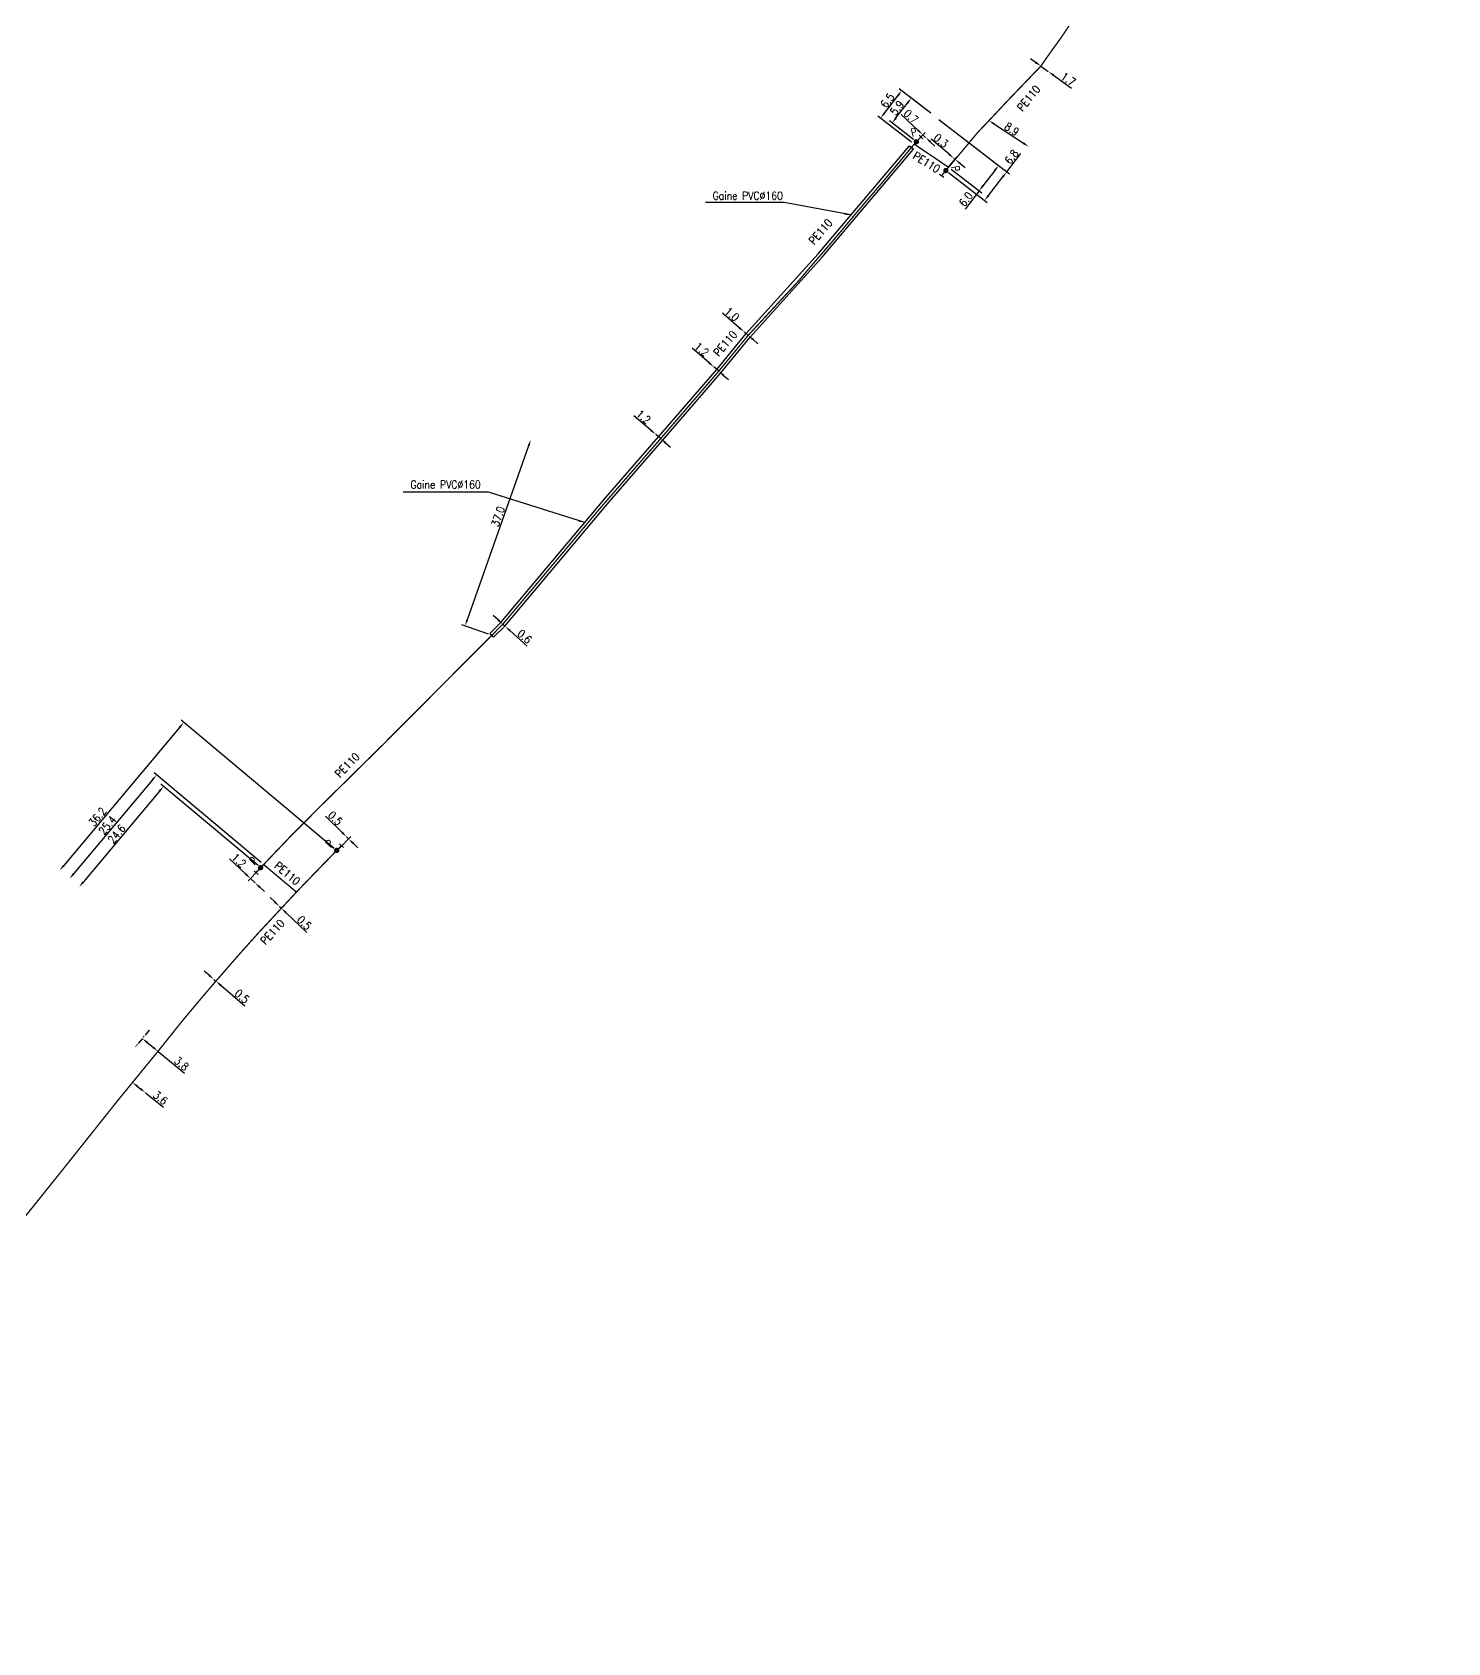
# Model space of a CAD drawing. Header units: millimetres. Extents: x 194012 to 194987, y 156000 to 157000.
# Drawn here: x 194711.5 to 194976.8, y 156503.5 to 156805.5 of the extents above; entities that cross this region are included whole.
import ezdxf
from ezdxf.enums import TextEntityAlignment as Align

# ---------------------------------------------------------------- set-up
doc = ezdxf.new("R2010")
doc.units = ezdxf.units.MM
doc.header["$PDMODE"] = 34
doc.linetypes.add('CENTER', pattern=[2, 1.25, -0.25, 0.25, -0.25])
doc.layers.get('0').update_dxf_attribs({"linetype": 'CONTINUOUS'})
doc.layers.get('Defpoints').update_dxf_attribs({"linetype": 'CONTINUOUS'})
for name, color, linetype in [('G_120', 4, 'CONTINUOUS'), ('G_300', 7, 'CONTINUOUS'), ('G_340', 7, 'CONTINUOUS'), ('G_400', 7, 'CONTINUOUS')]:
    doc.layers.add(name, color=color, linetype=linetype)
doc.styles.add('G_ROMANS', font='ROMANS.SHX', dxfattribs={"width": 0.75})
doc.styles.get("Standard").update_dxf_attribs({"font": 'romans.shx', "width": 0.85})
doc.linetypes.add('G_TYPB_PE', pattern='A,5,-0.3,["o",Standard,S=1.5,R=0,X=0,Y=-0.5],-1.65', length=6.95)
doc.dimstyles.get("Standard").update_dxf_attribs({"dimtxt": 1.5, "dimasz": 1.2, "dimexe": 0.625, "dimexo": 0.625, "dimgap": 0.25, "dimtad": 1, "dimdec": 1, "dimzin": 0, "dimdsep": 46, "dimtxsty": 'Standard', "dimcen": -0.5, "dimadec": 0, "dimazin": 0, "dimtfac": 1, "dimtdec": 1, "dimtmove": 0, "dimatfit": 3, "dimfxl": 1, "dimtolj": 1, "dimtzin": 0, "dimarcsym": 0})

# ---------------------------------------------------------------- blocks, each defined once
blk = doc.blocks.new('G_300_12')
at = {"color": 0, "linetype": 'Continuous', "const_width": 0.497, "flags": 128}
blk.add_lwpolyline([(-0.21, 0, 1), (0.29, 0, 1)], format="xyb", close=True, dxfattribs=at)
at = {"color": 0, "linetype": 'Continuous', "style": 'G_ROMANS', "width": 0.75}
blk.add_text('P', height=1.5, dxfattribs=at).set_placement((0.04, 1.85), align=Align.MIDDLE)
at = {"color": 0, "linetype": 'Continuous', "style": 'G_ROMANS', "width": 0.75, "flags": 3}
for tag, p in [('DEF_COUP', (0, -12.5)), ('DEF_LEG', (0, -10)), ('DEF_TYPE', (0, -15))]:
    blk.add_attdef(tag, text='', height=1.2, dxfattribs=at).set_placement(p, align=Align.MIDDLE)
blk = doc.blocks.new('*D38')
at = {"layer": 'Defpoints', "color": 0, "linetype": 'Continuous'}
for p in [(194900.52, 156799.12), (194901.9, 156798.13), (194901.9, 156798.13)]:
    blk.add_point(p, dxfattribs=at)
at = {"layer": 'G_120', "color": 0, "linetype": 'Continuous', "lineweight": -2}
for p, q in [((194899.54, 156799.81), (194898.56, 156800.51)), ((194900.52, 156799.12), (194901.9, 156798.13)), ((194902.88, 156797.43), (194906.29, 156795))]:
    blk.add_line(p, q, dxfattribs=at)
at = {"layer": 'G_120', "color": 0, "linetype": 'Continuous'}
for points in [[(194899.66, 156799.98), (194899.42, 156799.65), (194900.52, 156799.12)], [(194902.99, 156797.59), (194902.76, 156797.27), (194901.9, 156798.13)]]:
    blk.add_solid(points, dxfattribs=at)
at = {"layer": 'G_120', "color": 0, "linetype": 'Continuous', "insert": (194905.65, 156796.68), "char_height": 1.5, "attachment_point": 5, "rotation": 324.4887}
blk.add_mtext('\\A1;1.7', dxfattribs=at)
blk = doc.blocks.new('*D39')
at = {"layer": 'Defpoints', "color": 0, "linetype": 'Continuous'}
for p in [(194890.8, 156788.91), (194898.24, 156784.02), (194898.24, 156784.02)]:
    blk.add_point(p, dxfattribs=at)
at = {"layer": 'G_120', "color": 0, "linetype": 'Continuous', "lineweight": -2}
blk.add_line((194891.8, 156788.25), (194897.24, 156784.68), dxfattribs=at)
at = {"layer": 'G_120', "color": 0, "linetype": 'Continuous'}
for points in [[(194891.91, 156788.41), (194891.69, 156788.08), (194890.8, 156788.91)], [(194897.35, 156784.85), (194897.13, 156784.51), (194898.24, 156784.02)]]:
    blk.add_solid(points, dxfattribs=at)
at = {"layer": 'G_120', "color": 0, "linetype": 'Continuous', "insert": (194895.07, 156787.3), "char_height": 1.5, "attachment_point": 5, "rotation": 326.7093}
blk.add_mtext('\\A1;8.9', dxfattribs=at)
blk = doc.blocks.new('*D40')
at = {"layer": 'Defpoints', "color": 0, "linetype": 'Continuous'}
for p in [(194876.24, 156793.12), (194880.42, 156789.89), (194877.19, 156784.93)]:
    blk.add_point(p, dxfattribs=at)
at = {"layer": 'G_300', "color": 0, "linetype": 'Continuous', "lineweight": -2}
for p, q in [((194873.36, 156789.4), (194875.5, 156792.17)), ((194879.92, 156790.27), (194875.74, 156793.5)), ((194876.69, 156785.31), (194872.14, 156788.83))]:
    blk.add_line(p, q, dxfattribs=at)
at = {"layer": 'G_300', "color": 0, "linetype": 'Continuous'}
for points in [[(194875.34, 156792.29), (194875.66, 156792.05), (194876.24, 156793.12)], [(194873.21, 156789.52), (194873.52, 156789.28), (194872.63, 156788.45)]]:
    blk.add_solid(points, dxfattribs=at)
at = {"layer": 'G_300', "color": 0, "linetype": 'Continuous', "insert": (194873.56, 156791.28), "char_height": 1.5, "attachment_point": 5, "rotation": 52.3378}
blk.add_mtext('\\A1;5.9', dxfattribs=at)
blk = doc.blocks.new('*D41')
at = {"layer": 'Defpoints', "color": 0, "linetype": 'Continuous'}
for p in [(194874.44, 156794.51), (194879.89, 156790.3), (194876.78, 156784.49)]:
    blk.add_point(p, dxfattribs=at)
at = {"layer": 'G_120', "color": 0, "linetype": 'Continuous', "lineweight": -2}
for p, q in [((194879.39, 156790.68), (194873.95, 156794.89)), ((194871.2, 156790.31), (194873.71, 156793.56)), ((194876.28, 156784.87), (194869.98, 156789.74))]:
    blk.add_line(p, q, dxfattribs=at)
at = {"layer": 'G_120', "color": 0, "linetype": 'Continuous'}
for points in [[(194873.55, 156793.68), (194873.87, 156793.43), (194874.44, 156794.51)], [(194871.04, 156790.43), (194871.36, 156790.19), (194870.47, 156789.36)]]:
    blk.add_solid(points, dxfattribs=at)
at = {"layer": 'G_120', "color": 0, "linetype": 'Continuous', "insert": (194871.76, 156792.66), "char_height": 1.5, "attachment_point": 5, "rotation": 52.3378}
blk.add_mtext('\\A1;6.5', dxfattribs=at)
blk = doc.blocks.new('*D42')
at = {"layer": 'Defpoints', "color": 0, "linetype": 'Continuous'}
for p in [(194880.93, 156789.5), (194882.7, 156779.54), (194894.13, 156779.31)]:
    blk.add_point(p, dxfattribs=at)
at = {"layer": 'G_300', "color": 0, "linetype": 'Continuous', "lineweight": -2}
for p, q in [((194881.42, 156789.12), (194894.62, 156778.93)), ((194894.13, 156779.31), (194896.76, 156782.72)), ((194883.2, 156779.16), (194890.47, 156773.54)), ((194890.71, 156774.88), (194893.4, 156778.36))]:
    blk.add_line(p, q, dxfattribs=at)
at = {"layer": 'G_300', "color": 0, "linetype": 'Continuous'}
for points in [[(194893.24, 156778.48), (194893.55, 156778.24), (194894.13, 156779.31)], [(194890.55, 156775), (194890.87, 156774.75), (194889.97, 156773.93)]]:
    blk.add_solid(points, dxfattribs=at)
at = {"layer": 'G_300', "color": 0, "linetype": 'Continuous', "insert": (194895.02, 156782.1), "char_height": 1.5, "attachment_point": 5, "rotation": 52.3378}
blk.add_mtext('\\A1;6.8', dxfattribs=at)
blk = doc.blocks.new('*D43')
at = {"layer": 'Defpoints', "color": 0, "linetype": 'Continuous'}
for p in [(194880.91, 156789.51), (194883.22, 156780.15), (194892.6, 156780.49)]:
    blk.add_point(p, dxfattribs=at)
at = {"layer": 'G_120', "color": 0, "linetype": 'Continuous', "lineweight": -2}
for p, q in [((194881.41, 156789.13), (194893.1, 156780.11)), ((194883.71, 156779.77), (194889.43, 156775.36)), ((194891.87, 156779.54), (194889.67, 156776.69)), ((194888.94, 156775.74), (194886.3, 156772.33))]:
    blk.add_line(p, q, dxfattribs=at)
at = {"layer": 'G_120', "color": 0, "linetype": 'Continuous'}
for points in [[(194891.71, 156779.66), (194892.03, 156779.42), (194892.6, 156780.49)], [(194889.51, 156776.81), (194889.83, 156776.57), (194888.94, 156775.74)]]:
    blk.add_solid(points, dxfattribs=at)
at = {"layer": 'G_120', "color": 0, "linetype": 'Continuous', "insert": (194886.46, 156774.17), "char_height": 1.5, "attachment_point": 5, "rotation": 52.3378}
blk.add_mtext('\\A1;6.0', dxfattribs=at)
blk = doc.blocks.new('*D44')
at = {"layer": 'Defpoints', "color": 0, "linetype": 'Continuous'}
for p in [(194882.7, 156779.54), (194884.22, 156781.83), (194884.22, 156781.83)]:
    blk.add_point(p, dxfattribs=at)
at = {"layer": 'G_300', "color": 0, "linetype": 'Continuous', "lineweight": -2}
for p, q in [((194883.3, 156782.6), (194879.94, 156785.4)), ((194883.1, 156780.02), (194884.85, 156782.12)), ((194884.46, 156781.64), (194884.22, 156781.83)), ((194885.38, 156780.87), (194886.3, 156780.11))]:
    blk.add_line(p, q, dxfattribs=at)
at = {"layer": 'G_300', "color": 0, "linetype": 'Continuous'}
for points in [[(194883.43, 156782.75), (194883.17, 156782.45), (194884.22, 156781.83)], [(194885.51, 156781.03), (194885.25, 156780.72), (194884.46, 156781.64)]]:
    blk.add_solid(points, dxfattribs=at)
at = {"layer": 'G_300', "color": 0, "linetype": 'Continuous', "insert": (194881.8, 156785.15), "char_height": 1.5, "attachment_point": 5, "rotation": 320.2351}
blk.add_mtext('\\A1;0.3', dxfattribs=at)
blk = doc.blocks.new('*D45')
at = {"layer": 'Defpoints', "color": 0, "linetype": 'Continuous'}
for p in [(194878.91, 156785.76), (194878.91, 156785.76), (194877.19, 156784.93)]:
    blk.add_point(p, dxfattribs=at)
at = {"layer": 'G_300', "color": 0, "linetype": 'Continuous', "lineweight": -2}
for p, q in [((194877.52, 156787.05), (194874.33, 156790.03)), ((194877.61, 156785.39), (194878.83, 156786.69)), ((194878.91, 156785.76), (194878.4, 156786.23)), ((194879.79, 156784.94), (194880.67, 156784.12))]:
    blk.add_line(p, q, dxfattribs=at)
at = {"layer": 'G_300', "color": 0, "linetype": 'Continuous'}
for points in [[(194877.66, 156787.2), (194877.39, 156786.91), (194878.4, 156786.23)], [(194879.93, 156785.08), (194879.65, 156784.79), (194878.91, 156785.76)]]:
    blk.add_solid(points, dxfattribs=at)
at = {"layer": 'G_300', "color": 0, "linetype": 'Continuous', "insert": (194876.17, 156789.68), "char_height": 1.5, "attachment_point": 5, "rotation": 316.9952}
blk.add_mtext('\\A1;0.7', dxfattribs=at)
blk = doc.blocks.new('G_340_07')
at = {"color": 0, "linetype": 'Continuous', "const_width": 0.25, "flags": 128}
blk.add_lwpolyline([(0, 0), (1.25, 0)], dxfattribs=at)
at = {"color": 0, "linetype": 'Continuous', "flags": 128}
blk.add_lwpolyline([(1.25, -0.5), (1.25, 0.5)], dxfattribs=at)
at = {"color": 0, "linetype": 'Continuous', "style": 'G_ROMANS', "width": 0.75, "flags": 3}
for tag, p in [('DEF_LEG', (0, -5)), ('DEF_COUP', (0, -7.5)), ('DEF_TYPE', (0, -10))]:
    blk.add_attdef(tag, text='', height=1.2, dxfattribs=at).set_placement(p, align=Align.MIDDLE)
blk = doc.blocks.new('*D46')
at = {"layer": 'Defpoints', "color": 0, "linetype": 'Continuous'}
for p in [(194844.9, 156749.3), (194844.9, 156749.3), (194845.66, 156748.64)]:
    blk.add_point(p, dxfattribs=at)
at = {"layer": 'G_120', "color": 0, "linetype": 'Continuous', "lineweight": -2}
for p, q in [((194843.99, 156750.08), (194840.82, 156752.81)), ((194845.66, 156748.64), (194844.9, 156749.3)), ((194846.57, 156747.86), (194847.48, 156747.08))]:
    blk.add_line(p, q, dxfattribs=at)
at = {"layer": 'G_120', "color": 0, "linetype": 'Continuous'}
for points in [[(194844.12, 156750.23), (194843.86, 156749.93), (194844.9, 156749.3)], [(194846.7, 156748.01), (194846.44, 156747.71), (194845.66, 156748.64)]]:
    blk.add_solid(points, dxfattribs=at)
at = {"layer": 'G_120', "color": 0, "linetype": 'Continuous', "insert": (194842.6, 156752.59), "char_height": 1.5, "attachment_point": 5, "rotation": 319.2711}
blk.add_mtext('\\A1;1.0', dxfattribs=at)
blk = doc.blocks.new('*D47')
at = {"layer": 'Defpoints', "color": 0, "linetype": 'Continuous'}
for p in [(194839.23, 156742.71), (194839.23, 156742.71), (194840.14, 156741.93)]:
    blk.add_point(p, dxfattribs=at)
at = {"layer": 'G_120', "color": 0, "linetype": 'Continuous', "lineweight": -2}
for p, q in [((194838.32, 156743.49), (194835.14, 156746.23)), ((194840.14, 156741.93), (194839.23, 156742.71)), ((194841.05, 156741.14), (194841.96, 156740.36))]:
    blk.add_line(p, q, dxfattribs=at)
at = {"layer": 'G_120', "color": 0, "linetype": 'Continuous'}
for points in [[(194838.45, 156743.64), (194838.19, 156743.34), (194839.23, 156742.71)], [(194841.18, 156741.29), (194840.92, 156740.99), (194840.14, 156741.93)]]:
    blk.add_solid(points, dxfattribs=at)
at = {"layer": 'G_120', "color": 0, "linetype": 'Continuous', "insert": (194836.93, 156746.01), "char_height": 1.5, "attachment_point": 5, "rotation": 319.2711}
blk.add_mtext('\\A1;1.2', dxfattribs=at)
blk = doc.blocks.new('*D48')
at = {"layer": 'Defpoints', "color": 0, "linetype": 'Continuous'}
for p in [(194828.34, 156730.06), (194828.34, 156730.06), (194829.25, 156729.28)]:
    blk.add_point(p, dxfattribs=at)
at = {"layer": 'G_120', "color": 0, "linetype": 'Continuous', "lineweight": -2}
for p, q in [((194827.43, 156730.84), (194824.25, 156733.58)), ((194829.25, 156729.28), (194828.34, 156730.06)), ((194830.16, 156728.49), (194831.07, 156727.71))]:
    blk.add_line(p, q, dxfattribs=at)
at = {"layer": 'G_120', "color": 0, "linetype": 'Continuous'}
for points in [[(194827.56, 156731), (194827.3, 156730.69), (194828.34, 156730.06)], [(194830.29, 156728.65), (194830.03, 156728.34), (194829.25, 156729.28)]]:
    blk.add_solid(points, dxfattribs=at)
at = {"layer": 'G_120', "color": 0, "linetype": 'Continuous', "insert": (194826.04, 156733.36), "char_height": 1.5, "attachment_point": 5, "rotation": 319.2711}
blk.add_mtext('\\A1;1.2', dxfattribs=at)
blk = doc.blocks.new('*D49')
at = {"layer": 'Defpoints', "color": 0, "linetype": 'Continuous'}
for p in [(194799.67, 156694.49), (194800.11, 156694.09), (194800.11, 156694.09)]:
    blk.add_point(p, dxfattribs=at)
at = {"layer": 'G_120', "color": 0, "linetype": 'Continuous', "lineweight": -2}
for p, q in [((194798.77, 156695.29), (194797.88, 156696.09)), ((194799.67, 156694.49), (194800.11, 156694.09)), ((194801.01, 156693.29), (194804.26, 156690.37))]:
    blk.add_line(p, q, dxfattribs=at)
at = {"layer": 'G_120', "color": 0, "linetype": 'Continuous'}
for points in [[(194798.91, 156695.44), (194798.64, 156695.14), (194799.67, 156694.49)], [(194801.14, 156693.43), (194800.87, 156693.14), (194800.11, 156694.09)]]:
    blk.add_solid(points, dxfattribs=at)
at = {"layer": 'G_120', "color": 0, "linetype": 'Continuous', "insert": (194803.75, 156692.17), "char_height": 1.5, "attachment_point": 5, "rotation": 318.1576}
blk.add_mtext('\\A1;0.6', dxfattribs=at)
blk = doc.blocks.new('*D50')
at = {"layer": 'Defpoints', "color": 0, "linetype": 'Continuous'}
for p in [(194754.28, 156648.85), (194720.28, 156645.24), (194720.28, 156645.24)]:
    blk.add_point(p, dxfattribs=at)
at = {"layer": 'G_300', "color": 0, "linetype": 'Continuous', "lineweight": -2}
for p, q in [((194753.8, 156649.25), (194735.6, 156664.5)), ((194735.31, 156663.18), (194721.05, 156646.16))]:
    blk.add_line(p, q, dxfattribs=at)
at = {"layer": 'G_300', "color": 0, "linetype": 'Continuous'}
for points in [[(194735.16, 156663.31), (194735.47, 156663.05), (194736.08, 156664.1)], [(194720.9, 156646.29), (194721.21, 156646.03), (194720.28, 156645.24)]]:
    blk.add_solid(points, dxfattribs=at)
at = {"layer": 'G_300', "color": 0, "linetype": 'Continuous', "insert": (194727.29, 156655.16), "char_height": 1.5, "attachment_point": 5, "rotation": 50.0366}
blk.add_mtext('\\A1;24.6', dxfattribs=at)
blk = doc.blocks.new('*D51')
at = {"layer": 'Defpoints', "color": 0, "linetype": 'Continuous'}
for p in [(194754.83, 156649.43), (194718.46, 156646.77), (194718.46, 156646.77)]:
    blk.add_point(p, dxfattribs=at)
at = {"layer": 'G_120', "color": 0, "linetype": 'Continuous', "lineweight": -2}
for p, q in [((194734, 156665.32), (194719.23, 156647.69)), ((194754.35, 156649.83), (194734.29, 156666.64))]:
    blk.add_line(p, q, dxfattribs=at)
at = {"layer": 'G_120', "color": 0, "linetype": 'Continuous'}
for points in [[(194733.85, 156665.45), (194734.15, 156665.19), (194734.77, 156666.24)], [(194719.07, 156647.82), (194719.38, 156647.57), (194718.46, 156646.77)]]:
    blk.add_solid(points, dxfattribs=at)
at = {"layer": 'G_120', "color": 0, "linetype": 'Continuous', "insert": (194725.55, 156656.8), "char_height": 1.5, "attachment_point": 5, "rotation": 50.0366}
blk.add_mtext('\\A1;25.4', dxfattribs=at)
blk = doc.blocks.new('*D52')
at = {"layer": 'Defpoints', "color": 0, "linetype": 'Continuous'}
for p in [(194768.56, 156652.01), (194716.6, 156648.32), (194716.6, 156648.32)]:
    blk.add_point(p, dxfattribs=at)
at = {"layer": 'G_300', "color": 0, "linetype": 'Continuous', "lineweight": -2}
for p, q in [((194768.08, 156652.42), (194739.38, 156676.47)), ((194739.08, 156675.15), (194717.37, 156649.24))]:
    blk.add_line(p, q, dxfattribs=at)
at = {"layer": 'G_300', "color": 0, "linetype": 'Continuous'}
for points in [[(194738.93, 156675.28), (194739.24, 156675.02), (194739.86, 156676.07)], [(194717.22, 156649.37), (194717.53, 156649.12), (194716.6, 156648.32)]]:
    blk.add_solid(points, dxfattribs=at)
at = {"layer": 'G_300', "color": 0, "linetype": 'Continuous', "insert": (194723.71, 156658.36), "char_height": 1.5, "attachment_point": 5, "rotation": 50.0366}
blk.add_mtext('\\A1;36.2', dxfattribs=at)
blk = doc.blocks.new('*D53')
at = {"layer": 'Defpoints', "color": 0, "linetype": 'Continuous'}
for p in [(194770.4, 156654.6), (194770.4, 156654.6), (194768.56, 156652.01)]:
    blk.add_point(p, dxfattribs=at)
at = {"layer": 'G_300', "color": 0, "linetype": 'Continuous', "lineweight": -2}
for p, q in [((194769.54, 156655.44), (194766.41, 156658.5)), ((194769, 156652.46), (194771.19, 156654.7)), ((194770.75, 156654.25), (194770.4, 156654.6)), ((194771.61, 156653.42), (194772.47, 156652.58))]:
    blk.add_line(p, q, dxfattribs=at)
at = {"layer": 'G_300', "color": 0, "linetype": 'Continuous'}
for points in [[(194769.68, 156655.59), (194769.4, 156655.3), (194770.4, 156654.6)], [(194771.75, 156653.56), (194771.47, 156653.27), (194770.75, 156654.25)]]:
    blk.add_solid(points, dxfattribs=at)
at = {"layer": 'G_300', "color": 0, "linetype": 'Continuous', "insert": (194768.25, 156658.11), "char_height": 1.5, "attachment_point": 5, "rotation": 315.6335}
blk.add_mtext('\\A1;0.5', dxfattribs=at)
blk = doc.blocks.new('*D54')
at = {"layer": 'Defpoints', "color": 0, "linetype": 'Continuous'}
for p in [(194754.28, 156648.85), (194753.25, 156645.99), (194753.25, 156645.99)]:
    blk.add_point(p, dxfattribs=at)
at = {"layer": 'G_300', "color": 0, "linetype": 'Continuous', "lineweight": -2}
for p, q in [((194751.49, 156647.63), (194748.43, 156650.48)), ((194753.85, 156648.39), (194751.95, 156646.35)), ((194753.25, 156645.99), (194752.37, 156646.81)), ((194754.13, 156645.17), (194755.01, 156644.36))]:
    blk.add_line(p, q, dxfattribs=at)
at = {"layer": 'G_300', "color": 0, "linetype": 'Continuous'}
for points in [[(194751.63, 156647.77), (194751.36, 156647.48), (194752.37, 156646.81)], [(194754.27, 156645.32), (194753.99, 156645.03), (194753.25, 156645.99)]]:
    blk.add_solid(points, dxfattribs=at)
at = {"layer": 'G_300', "color": 0, "linetype": 'Continuous', "insert": (194750.2, 156650.2), "char_height": 1.5, "attachment_point": 5, "rotation": 317.0388}
blk.add_mtext('\\A1;1.2', dxfattribs=at)
blk = doc.blocks.new('*D55')
at = {"layer": 'Defpoints', "color": 0, "linetype": 'Continuous'}
for p in [(194757.8, 156641.58), (194757.8, 156641.58), (194758.16, 156641.23)]:
    blk.add_point(p, dxfattribs=at)
at = {"layer": 'G_120', "color": 0, "linetype": 'Continuous', "lineweight": -2}
for p, q in [((194756.93, 156642.41), (194756.07, 156643.24)), ((194757.37, 156641.13), (194757.37, 156641.13)), ((194757.8, 156641.58), (194758.16, 156641.23)), ((194759.03, 156640.4), (194762.92, 156636.69))]:
    blk.add_line(p, q, dxfattribs=at)
at = {"layer": 'G_120', "color": 0, "linetype": 'Continuous'}
for points in [[(194757.07, 156642.55), (194756.79, 156642.26), (194757.8, 156641.58)], [(194759.17, 156640.55), (194758.89, 156640.26), (194758.16, 156641.23)]]:
    blk.add_solid(points, dxfattribs=at)
at = {"layer": 'G_120', "color": 0, "linetype": 'Continuous', "insert": (194762.46, 156638.51), "char_height": 1.5, "attachment_point": 5, "rotation": 316.2747}
blk.add_mtext('\\A1;0.5', dxfattribs=at)
blk = doc.blocks.new('*D56')
at = {"layer": 'Defpoints', "color": 0, "linetype": 'Continuous'}
for p in [(194745.51, 156627.9), (194745.51, 156627.9), (194745.89, 156627.57)]:
    blk.add_point(p, dxfattribs=at)
at = {"layer": 'G_120', "color": 0, "linetype": 'Continuous', "lineweight": -2}
for p, q in [((194744.6, 156628.68), (194743.69, 156629.46)), ((194745.51, 156627.9), (194745.89, 156627.57)), ((194746.8, 156626.79), (194751.33, 156622.93))]:
    blk.add_line(p, q, dxfattribs=at)
at = {"layer": 'G_120', "color": 0, "linetype": 'Continuous'}
for points in [[(194744.73, 156628.83), (194744.47, 156628.53), (194745.51, 156627.9)], [(194746.93, 156626.95), (194746.67, 156626.64), (194745.89, 156627.57)]]:
    blk.add_solid(points, dxfattribs=at)
at = {"layer": 'G_120', "color": 0, "linetype": 'Continuous', "insert": (194750.78, 156624.72), "char_height": 1.5, "attachment_point": 5, "rotation": 319.4975}
blk.add_mtext('\\A1;0.5', dxfattribs=at)
blk = doc.blocks.new('*D57')
at = {"layer": 'Defpoints', "color": 0, "linetype": 'Continuous'}
for p in [(194732.11, 156616.82), (194732.11, 156616.82), (194735.04, 156614.41)]:
    blk.add_point(p, dxfattribs=at)
at = {"layer": 'G_120', "color": 0, "linetype": 'Continuous', "lineweight": -2}
for p, q in [((194733.03, 156616.06), (194734.12, 156615.17)), ((194735.04, 156614.41), (194740.03, 156610.31))]:
    blk.add_line(p, q, dxfattribs=at)
at = {"layer": 'G_120', "color": 0, "linetype": 'Continuous'}
for points in [[(194733.16, 156616.22), (194732.91, 156615.91), (194732.11, 156616.82)], [(194734.24, 156615.33), (194733.99, 156615.02), (194735.04, 156614.41)]]:
    blk.add_solid(points, dxfattribs=at)
at = {"layer": 'G_120', "color": 0, "linetype": 'Continuous', "insert": (194739.44, 156612.09), "char_height": 1.5, "attachment_point": 5, "rotation": 320.5988}
blk.add_mtext('\\A1;3.8', dxfattribs=at)
blk = doc.blocks.new('*D58')
at = {"layer": 'Defpoints', "color": 0, "linetype": 'Continuous'}
for p in [(194730.26, 156608.58), (194732.69, 156606.65), (194732.69, 156606.65)]:
    blk.add_point(p, dxfattribs=at)
at = {"layer": 'G_120', "color": 0, "linetype": 'Continuous', "lineweight": -2}
for p, q in [((194731.2, 156607.83), (194731.75, 156607.4)), ((194732.69, 156606.65), (194736.1, 156603.92))]:
    blk.add_line(p, q, dxfattribs=at)
at = {"layer": 'G_120', "color": 0, "linetype": 'Continuous'}
for points in [[(194731.33, 156607.99), (194731.08, 156607.68), (194730.26, 156608.58)], [(194731.87, 156607.55), (194731.62, 156607.24), (194732.69, 156606.65)]]:
    blk.add_solid(points, dxfattribs=at)
at = {"layer": 'G_120', "color": 0, "linetype": 'Continuous', "insert": (194735.49, 156605.69), "char_height": 1.5, "attachment_point": 5, "rotation": 321.3456}
blk.add_mtext('\\A1;3.6', dxfattribs=at)
blk = doc.blocks.new('*D200')
at = {"layer": 'Defpoints', "color": 0, "linetype": 'Continuous'}
for p in [(194804.91, 156729.07), (194792.6, 156694.18), (194797.6, 156692.41)]:
    blk.add_point(p, dxfattribs=at)
at = {"layer": 'G_400', "color": 0, "linetype": 'Continuous', "lineweight": -2}
for p, q in [((194804.51, 156727.93), (194792.99, 156695.31)), ((194797.01, 156692.62), (194792.01, 156694.38))]:
    blk.add_line(p, q, dxfattribs=at)
at = {"layer": 'G_400', "color": 0, "linetype": 'Continuous'}
for points in [[(194804.32, 156728), (194804.7, 156727.87), (194804.91, 156729.07)], [(194792.81, 156695.37), (194793.18, 156695.24), (194792.6, 156694.18)]]:
    blk.add_solid(points, dxfattribs=at)
at = {"layer": 'G_400', "color": 0, "linetype": 'Continuous', "insert": (194798.77, 156714.69), "char_height": 1.5, "attachment_point": 5, "rotation": 70.56}
blk.add_mtext('\\A1;37.0', dxfattribs=at)

msp = doc.modelspace()

# ---------------------------------------------------------------- linework, layer by layer
at = {"layer": 'G_120', "linetype": 'G_TYPB_PE', "const_width": 0.25, "flags": 128}
for points in [[(194973.99, 157000), (194974.74, 156997.59), (194975.49, 156994.53), (194975.9, 156992.4), (194976.28, 156989.27), (194976.65, 156984.45), (194976.66, 156984.2), (194976.65, 156982.91), (194976.61, 156980.8), (194976.42, 156977.72), (194976.22, 156974.7), (194975.71, 156971.68), (194974.82, 156968.96), (194973.82, 156965.74), (194973.25, 156963.33), (194972.34, 156960.72), (194971.37, 156958.13), (194970.41, 156955.56), (194965.61, 156942.06), (194964.4, 156938.62), (194960.62, 156927.95), (194957.37, 156918.79), (194954.2, 156909.83), (194952.01, 156903.64), (194949.14, 156895.51), (194945.39, 156884.95), (194944.01, 156881.08), (194941.74, 156874.79), (194940.45, 156871.19), (194937.86, 156864.35), (194937.2, 156862.76), (194936.13, 156859.88), (194934.85, 156856.56), (194933.28, 156852.5), (194932.09, 156849.94), (194930.6, 156846.92), (194929.61, 156845.15), (194927.97, 156841.91), (194925.81, 156838.27), (194923.71, 156834.41), (194921.55, 156830.59), (194919.12, 156826.44), (194916.61, 156822.34), (194914.27, 156818.83), (194911.33, 156814.65), (194908.79, 156810.89), (194906.15, 156807.2), (194904.26, 156804.38), (194902.21, 156801.55), (194900.52, 156799.12), (194896.97, 156795.43), (194894.03, 156792.36), (194890.8, 156788.91), (194888.71, 156786.72), (194883.22, 156780.15), (194882.7, 156779.54)], [(194877.19, 156784.93), (194876.78, 156784.49), (194870.58, 156777.05), (194867.44, 156773.39), (194865.36, 156770.92), (194863.29, 156768.45), (194861.21, 156765.99), (194857.12, 156761.24), (194857.12, 156761.24), (194855.1, 156758.84), (194855.1, 156758.84), (194845.66, 156748.64), (194840.14, 156741.93), (194829.25, 156729.28), (194818.11, 156716.47), (194799.67, 156694.49), (194799.67, 156694.49), (194799.67, 156694.49), (194799.67, 156694.49), (194799.67, 156694.49), (194799.67, 156694.49), (194799.67, 156694.49), (194799.67, 156694.49), (194799.67, 156694.49), (194777.15, 156671.85), (194776.37, 156671.09), (194770.82, 156665.61), (194765.25, 156660.13), (194759.75, 156654.58), (194754.25, 156648.82), (194754.25, 156648.82)], [(194876.78, 156784.49), (194883.22, 156780.15)], [(194760.99, 156644.27), (194762.65, 156646), (194767.2, 156650.7), (194768.52, 156652.05)]]:
    msp.add_lwpolyline(points, dxfattribs=at)
msp.add_lwpolyline([(194472.83, 156221.3), (194473.92, 156223.06), (194475.58, 156227.95, -0.171977), (194475.78, 156228.21), (194478.87, 156230.16, 0.169252), (194479.07, 156230.42), (194480.6, 156234.76), (194482.12, 156239.11, 0.169252), (194482.12, 156239.44), (194480.82, 156243.17, -0.164703), (194480.82, 156243.49), (194483.45, 156251.44), (194485.29, 156257.04), (194490.68, 156273.4), (194493.47, 156281.23), (194510.2, 156329.26), (194510.2, 156329.26), (194514.31, 156341.78), (194517.6, 156351.38), (194517.99, 156352.13), (194518.3, 156352.98), (194518.63, 156353.83), (194518.97, 156354.65), (194519.4, 156355.58), (194519.87, 156356.53), (194520.34, 156357.51), (194521.35, 156360.08), (194521.98, 156361.5), (194522.77, 156363.31), (194523.22, 156364.34), (194523.64, 156365.04), (194524.1, 156366.06), (194524.86, 156367.77), (194525.62, 156369.47), (194526.39, 156371.15), (194527.04, 156372.52), (194527.7, 156373.9), (194528.37, 156375.27), (194529.37, 156377.04), (194530.33, 156378.73), (194531.29, 156380.42), (194532.27, 156382.09), (194533.03, 156383.37), (194533.8, 156384.64), (194534.59, 156385.88), (194535.47, 156387.18), (194536.38, 156388.48), (194537.31, 156389.8), (194538.17, 156391.08), (194539.02, 156392.36), (194539.87, 156393.6), (194541.09, 156395.26), (194542.35, 156396.91), (194543.62, 156398.57), (194546.9, 156403.02), (194547.79, 156404.09), (194548.69, 156405.16), (194549.64, 156406.31), (194550.59, 156407.44), (194551.55, 156408.54), (194552.61, 156409.67), (194553.72, 156410.8), (194554.83, 156411.96), (194556.19, 156413.43), (194557.52, 156414.9), (194558.87, 156416.34), (194559.77, 156417.28), (194560.68, 156418.22), (194561.6, 156419.14), (194568.45, 156426.26), (194582.54, 156439.81), (194593.86, 156450.48), (194612.36, 156468.28), (194625.9, 156481.78), (194625.9, 156481.78), (194632.73, 156489.27), (194635.21, 156491.92), (194637.7, 156494.56), (194640.14, 156497.25), (194643.66, 156501.3), (194647.08, 156505.42), (194650.47, 156509.57), (194653.9, 156513.86), (194657.28, 156518.18), (194659.84, 156521.41), (194663.37, 156525.44), (194668.47, 156532.05), (194678.93, 156544.85), (194684.03, 156551.1), (194689.13, 156557.36), (194694.37, 156563.83), (194699.59, 156570.31), (194704.82, 156576.79), (194709.09, 156582.12), (194713.35, 156587.45), (194717.62, 156592.78), (194722.74, 156599.21), (194727.86, 156605.64), (194730.26, 156608.58), (194735.04, 156614.41), (194739.51, 156620.01), (194742.8, 156623.95), (194745.89, 156627.57), (194750.03, 156632.33), (194753.72, 156636.45), (194758.16, 156641.23), (194760.99, 156644.27), (194754.83, 156649.43)], format="xyb", dxfattribs=at)
at = {"layer": 'G_120', "color": 7, "linetype": 'CENTER', "flags": 128}
msp.add_lwpolyline([(194733.4, 156618.39), (194730.82, 156615.25)], dxfattribs=at)
at = {"layer": 'G_400', "color": 7, "linetype": 'CONTINUOUS'}
for p, q in [((194858.79, 156763.94), (194875.88, 156784.2)), ((194859.54, 156763.29), (194876.65, 156783.55)), ((194875.88, 156784.2), (194876.27, 156783.87)), ((194876.65, 156783.55), (194876.27, 156783.87)), ((194845.28, 156748.97), (194858.79, 156763.94)), ((194846.04, 156748.32), (194859.54, 156763.29)), ((194839.76, 156742.25), (194845.28, 156748.97)), ((194840.52, 156741.6), (194846.04, 156748.32)), ((194828.87, 156729.6), (194839.76, 156742.25)), ((194829.63, 156728.95), (194840.52, 156741.6)), ((194818.91, 156718.16), (194828.87, 156729.6)), ((194819.67, 156717.51), (194829.63, 156728.95)), ((194799.3, 156694.82), (194818.91, 156718.16)), ((194800.04, 156694.15), (194819.67, 156717.51)), ((194797.24, 156692.76), (194799.3, 156694.82)), ((194797.24, 156692.76), (194797.6, 156692.41)), ((194797.95, 156692.06), (194797.6, 156692.41)), ((194797.95, 156692.06), (194800.04, 156694.15))]:
    msp.add_line(p, q, dxfattribs=at)

# ---------------------------------------------------------------- block references
at = {"layer": 'G_300', "linetype": 'Continuous'}
for p, rotation in [((194877.15, 156784.92), 14.53494794350367), ((194882.7, 156779.58), 281.0652269563417), ((194768.52, 156652.05), 46.27668957204238), ((194754.25, 156648.82), 46.27668957204238)]:
    msp.add_blockref('G_300_12', p, dxfattribs=dict(at, rotation=rotation))
at = {"layer": 'G_340'}
for p, rotation in [((194877.19, 156784.93), 46.99515272165066), ((194882.7, 156779.58), 233.0682265558168), ((194768.55, 156652.08), 45.27710725079641), ((194754.28, 156648.85), 227.0387946390231)]:
    msp.add_blockref('G_340_07', p, dxfattribs=dict(at, rotation=rotation))

# ---------------------------------------------------------------- texts
at = {"layer": 'G_120', "linetype": 'Continuous', "width": 0.85}
for rotation, p in [(50.592, (194898.23, 156793.1)), (327.911, (194879.09, 156781.08)), (49.5081, (194859.22, 156768.07)), (49.2711, (194841.36, 156747.12)), (45.3302, (194770.51, 156668.06)), (319.7824, (194759.27, 156647.77)), (47.1363, (194756.5, 156636.79))]:
    msp.add_text('PE110', height=1.5, rotation=rotation, dxfattribs=at).set_placement(p, align=Align.MIDDLE)
at = {"layer": 'G_400', "linetype": 'Continuous', "char_height": 1.5, "attachment_point": 9}
for insert in [(194852.17, 156774.08), (194795.53, 156719.92)]:
    msp.add_mtext('\\A1;Gaine PVC%%C160', dxfattribs=dict(at, insert=insert))

# ---------------------------------------------------------------- dimensions: what is measured, and where the dimension line sits
at = {"layer": 'G_120', "linetype": 'Continuous'}
for base, p1, p2, angle, picture, middle in [((194901.9, 156798.13), (194900.52, 156799.12), (194901.9, 156798.13), 144.4887, '*D38', (194905.07, 156795.87)), ((194874.44, 156794.51), (194876.78, 156784.49), (194879.89, 156790.3), 232.3378, '*D41', (194872.55, 156792.05)), ((194892.6, 156780.49), (194883.22, 156780.15), (194880.91, 156789.51), 232.3378, '*D43', (194887.25, 156773.56)), ((194898.24, 156784.02), (194890.8, 156788.91), (194898.24, 156784.02), 146.7093, '*D39', (194894.52, 156786.46)), ((194844.9, 156749.3), (194845.66, 156748.64), (194844.9, 156749.3), 319.2711, '*D46', (194841.95, 156751.84)), ((194839.23, 156742.71), (194840.14, 156741.93), (194839.23, 156742.71), 319.2711, '*D47', (194836.28, 156745.25)), ((194828.34, 156730.06), (194829.25, 156729.28), (194828.34, 156730.06), 319.2711, '*D48', (194825.39, 156732.6)), ((194800.11, 156694.09), (194799.67, 156694.49), (194800.11, 156694.09), 138.1576, '*D49', (194803.08, 156691.43)), ((194718.46, 156646.77), (194754.83, 156649.43), (194718.46, 156646.77), 50.0366, '*D51', (194726.32, 156656.16)), ((194757.8, 156641.58), (194758.16, 156641.23), (194757.8, 156641.58), 316.2747, '*D55', (194761.77, 156637.78)), ((194745.51, 156627.9), (194745.89, 156627.57), (194745.51, 156627.9), 319.4975, '*D56', (194750.13, 156623.95)), ((194732.11, 156616.82), (194735.04, 156614.41), (194732.11, 156616.82), 320.5988, '*D57', (194738.8, 156611.32))]:
    dim = msp.add_linear_dim(base=base, p1=p1, p2=p2, angle=angle, dimstyle='Standard', dxfattribs=at)
    dim.commit()
    dim.dimension.update_dxf_attribs({"geometry": picture, "text_midpoint": middle, "dimtype": 160})
dim = msp.add_linear_dim(base=(194732.69, 156606.65), p1=(194730.26, 156608.58), p2=(194732.69, 156606.65), angle=141.3456, text='3.6', dimstyle='Standard', dxfattribs=at)
dim.commit()
dim.dimension.update_dxf_attribs({"geometry": '*D58', "text_midpoint": (194734.86, 156604.91), "dimtype": 160})
at = {"layer": 'G_300', "linetype": 'Continuous'}
for base, p1, p2, angle, picture, middle in [((194876.24, 156793.12), (194877.19, 156784.93), (194880.42, 156789.89), 232.3378, '*D40', (194874.35, 156790.67)), ((194878.91, 156785.76), (194877.19, 156784.93), (194878.91, 156785.76), 136.9952, '*D45', (194875.49, 156788.95)), ((194894.13, 156779.31), (194882.7, 156779.54), (194880.93, 156789.5), 232.3378, '*D42', (194895.81, 156781.49)), ((194884.22, 156781.83), (194882.7, 156779.54), (194884.22, 156781.83), 320.2351, '*D44', (194881.16, 156784.38)), ((194716.6, 156648.32), (194768.56, 156652.01), (194716.6, 156648.32), 50.0366, '*D52', (194724.47, 156657.72)), ((194720.28, 156645.24), (194754.28, 156648.85), (194720.28, 156645.24), 50.0366, '*D50', (194728.05, 156654.52)), ((194770.4, 156654.6), (194768.56, 156652.01), (194770.4, 156654.6), 315.6335, '*D53', (194767.55, 156657.39)), ((194753.25, 156645.99), (194754.28, 156648.85), (194753.25, 156645.99), 137.0388, '*D54', (194749.52, 156649.46))]:
    dim = msp.add_linear_dim(base=base, p1=p1, p2=p2, angle=angle, dimstyle='Standard', dxfattribs=at)
    dim.commit()
    dim.dimension.update_dxf_attribs({"geometry": picture, "text_midpoint": middle, "dimtype": 160})
at = {"layer": 'G_400', "linetype": 'Continuous'}
dim = msp.add_linear_dim(base=(194792.6, 156694.18), p1=(194804.91, 156729.07), p2=(194797.6, 156692.41), angle=250.56, dimstyle='Standard', dxfattribs=at)
dim.commit()
dim.dimension.update_dxf_attribs({"geometry": '*D200', "text_midpoint": (194799.72, 156714.35), "dimtype": 160})

# ---------------------------------------------------------------- leaders
at = {"layer": 'G_400', "linetype": 'Continuous', "annotation_type": 0, "has_hookline": 1, "hookline_direction": 1, "text_width": 14.51}
for points in [[(194864.87, 156771.22), (194852.42, 156773.53)], [(194815.04, 156713.55), (194796.98, 156719.23), (194795.78, 156719.23)]]:
    msp.add_leader(points, dimstyle='Standard', override={"dimgap": 0.25, "dimtad": 1}, dxfattribs=at)

doc.saveas('drawing.dxf')
